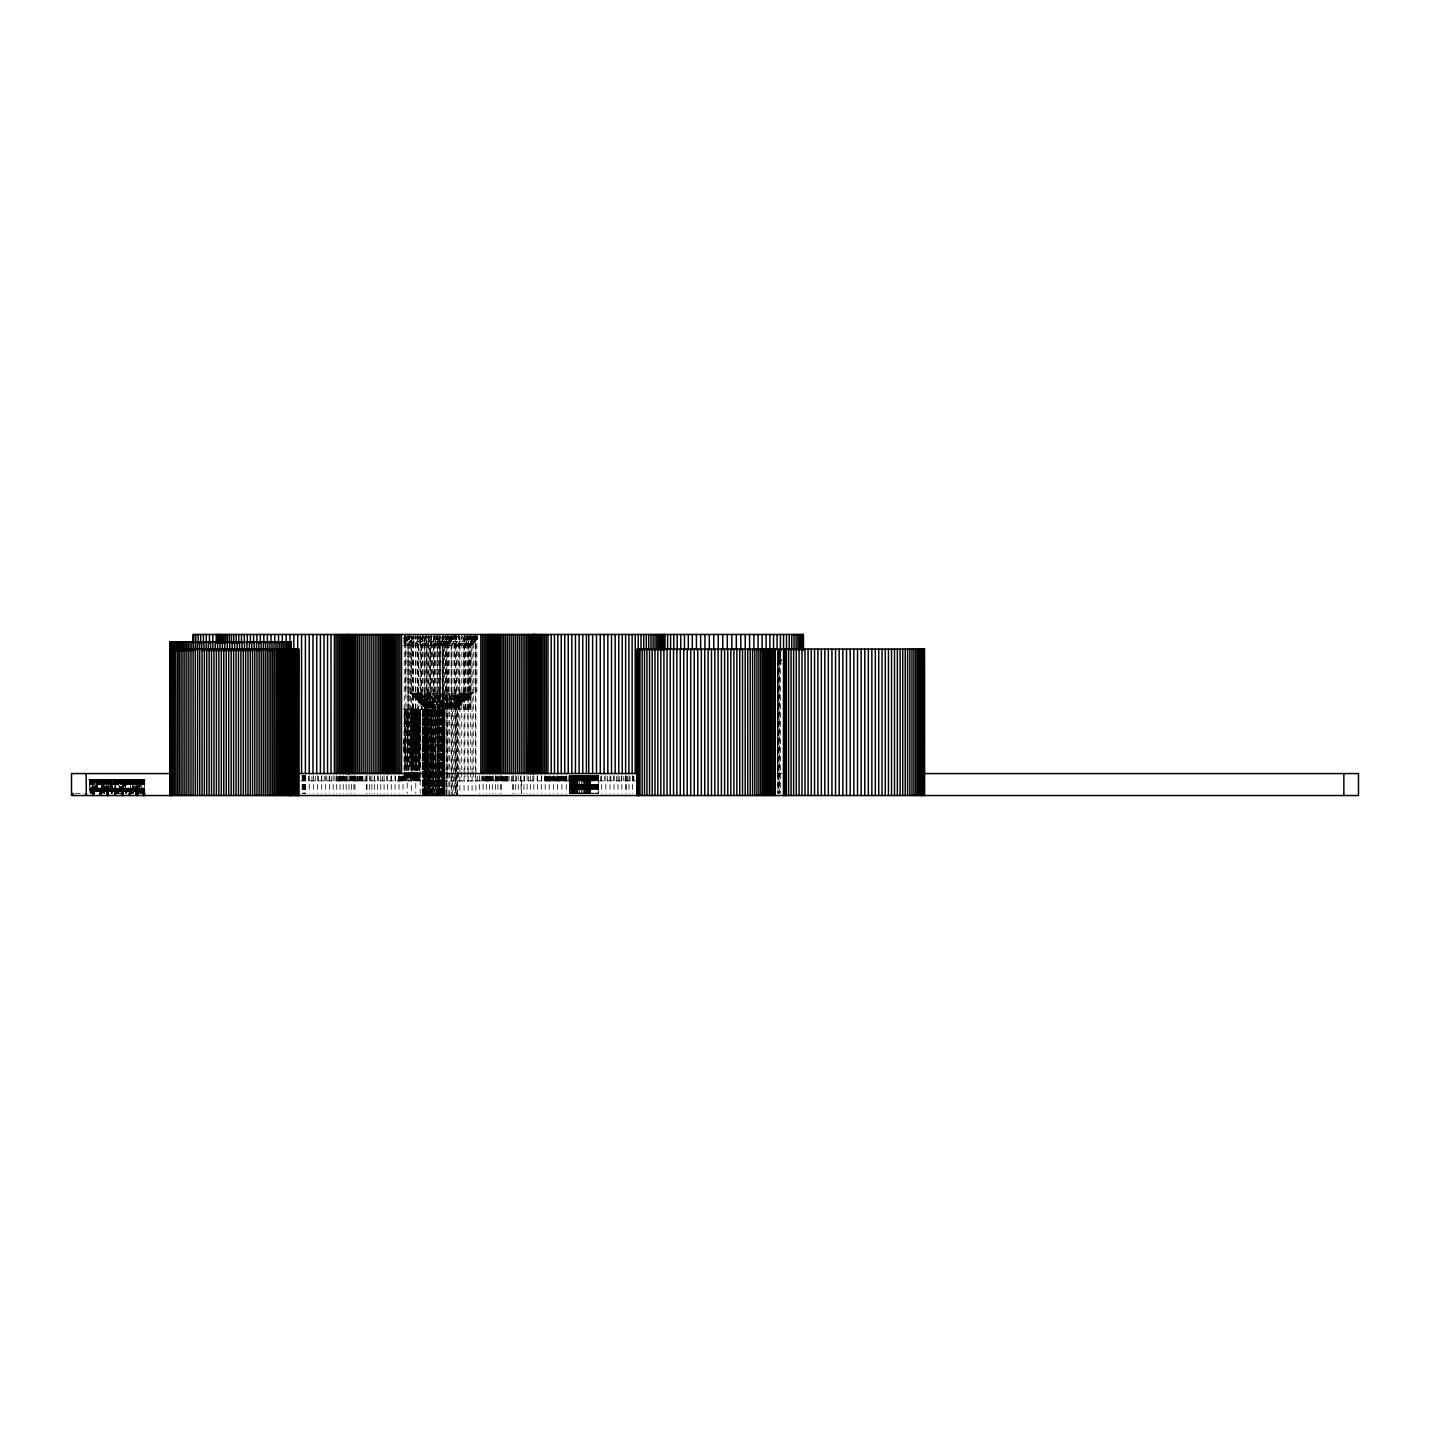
<?xml version="1.0" encoding="UTF-8"?>
<svg xmlns="http://www.w3.org/2000/svg" width="1430" height="1430" viewBox="0 0 1430 1430"><rect width="100%" height="100%" fill="white"/><g stroke="black" fill="none" stroke-linecap="round" stroke-linejoin="round"><path stroke-width="0.75" stroke-dasharray="5 3.75" d="M91.985 786.893L92.593 795.527L92.164 779.422L92.771 780.512L93.451 779.422L93.325 795.527M94.183 790.468L94.166 795.527L94.148 786.893L93.933 795.527L94.505 779.422L93.397 780.512M107.465 795.527L107.018 779.422L107.411 780.512L108.09 779.422L108.215 795.527L107.894 786.893M107.572 786.893L107.572 793.328L107.25 779.422M108.787 795.527L108.09 779.422M122.301 779.422L122.444 795.527L122.283 786.893L122.068 795.527L121.335 786.893L121.282 795.527L121.496 786.893L121.532 795.527L121.818 786.893L122.033 793.328M121.89 795.527L121.818 786.893L121.765 795.527L121.729 790.468M122.372 795.527L122.372 780.512L123.445 779.422L123.463 795.527L123.463 786.893L123.302 795.527L123.195 786.893L122.926 795.527L122.712 786.893L122.533 793.328M136.619 779.422L135.922 795.527L135.6 779.422L136.69 780.512L135.993 795.527L136.19 786.893L136.333 795.527L136.458 786.893L136.905 795.527L137.888 786.893L137.852 795.527L137.566 786.893L136.78 795.527M136.011 786.893L135.922 795.527L135.922 786.893L136.082 795.527L136.011 786.893L136.118 790.468M136.69 786.893L136.672 793.328L136.851 786.893L136.833 790.468M138.102 795.527L137.53 779.422L137.477 795.527L138.066 786.893M407.407 709.137L407.389 770.341M410.768 772.45L410.75 780.887L410.75 772.182M410.768 770.341L410.75 709.137L410.75 770.019M420.045 780.887L419.776 772.45M419.437 770.341L420.045 709.137L419.741 770.341L419.097 709.137L418.758 770.341M422.833 795.527L422.851 709.137L423.173 795.527L423.477 709.137L424.478 795.527M423.459 795.527L422.905 709.137L423.709 795.527L424.603 709.137L425.479 795.527M432.128 771.342L432.146 709.137M557.164 776.669L557.164 780.887L557.164 776.544M569.337 793.328L569.319 775.757M591.037 775.757L591.162 793.328M777.562 773.344L777.866 649.113M777.92 652.223L777.866 793.31L778.117 649.113M92.378 779.422L92.324 795.527L92.396 786.893L92.396 795.527L92.753 786.893L92.914 793.328M106.803 779.422L106.642 795.527L106.642 786.893L106.642 790.468L108.823 790.468L108.644 786.893L107.965 795.527M121.282 786.893L121.3 795.527L121.335 786.893L121.353 795.527L121.389 790.468L123.463 790.468L123.445 795.527L123.338 786.893L123.463 790.468M122.033 790.468L121.961 786.893L121.908 795.527L122.033 786.893L122.265 795.527L122.533 786.893L122.837 795.527L123.069 786.893L123.052 795.527L123.409 786.893L123.409 790.468M137.173 793.328L137.173 786.893L137.083 795.527M398.166 780.887L398.505 776.669M412.019 772.45L412.394 780.887L412.412 772.45M412.412 770.341L412.394 709.137L410.178 770.341M419.884 770.341L419.991 709.137L420.062 745.012L404.1 745.012L403.939 749.231M435.489 771.36L435.489 709.137L435.489 773.558M442.585 795.527L442.549 709.137L441.459 795.527L441.423 709.137L439.6 795.527L439.332 634.473M443.497 795.527L443.836 709.137L444.533 795.527L444.784 709.137L444.784 795.527L444.605 645.448L452.559 636.046L443.55 645.448L443.783 795.527M444.176 795.527L444.408 709.137L444.659 745.012M544.58 780.887L544.741 776.669M558.612 776.669L558.79 780.887L558.808 776.669M566.28 776.669L566.262 780.887L566.066 776.669M585.12 793.328L585.156 775.757M586.568 793.328L586.604 775.757M587.873 793.328L587.909 775.757M588.999 793.328L589.035 775.757M589.911 793.328L589.947 775.757M590.59 793.328L590.268 775.757M93.093 780.512L93.093 779.422L93.093 795.527M107.179 795.527L107.322 786.893M107.733 780.512L107.733 779.422L107.733 795.527L107.643 786.893M122.372 779.422L121.854 791.505M136.69 780.512L137.012 779.422M404.172 770.341L404.207 709.137L406.317 770.341L408.229 709.137L409.677 770.341M406.12 636.314L409.069 645.448L409.105 636.672M413.61 772.45L413.949 780.887L413.985 772.45M413.985 770.341L413.949 709.137L411.84 770.341M415.075 772.45L415.397 780.887L415.433 772.45M415.433 770.341L415.397 709.137L413.449 770.341M416.416 772.45L416.684 780.887L416.72 772.45M416.738 770.341L417.274 709.137L418.507 770.341L419.419 709.137L419.616 770.341M417.578 772.45L417.81 780.887L417.846 772.45M417.864 770.341L418.293 709.137L419.258 770.341L419.866 709.137L419.973 770.341M418.758 772.45L418.722 780.887L418.221 772.45M423.852 795.527L424.174 709.137L425.05 795.527L424.925 707.671L410.803 693.032L425.318 707.671L425.318 795.527L426.837 709.137L428.035 795.527M426.855 636.672L427.499 795.527L426.194 709.137L425.711 795.527M433.844 636.672L433.808 795.527M560.185 776.669L560.363 780.887L560.363 776.669M563.098 780.887L563.098 776.544M106.696 790.468L106.821 795.527L106.767 786.893L106.642 795.527L106.642 786.893L106.714 795.527L106.803 786.893L106.946 790.468M423.101 795.527L423.798 709.137L424.138 795.527M424.674 795.527L425.085 709.137L426.176 795.527L426.194 709.137M571.088 793.328L571.178 775.757M123.391 795.527L122.712 786.893M572.125 793.328L572.25 775.757M94.13 790.468L94.166 786.893L94.005 795.527L94.148 786.893L94.094 795.527L94.094 786.893L94.13 790.468L92.003 790.468M399.792 776.669L399.864 780.887L399.9 776.669M426.944 795.527L427.499 709.137L429.536 795.527M443.139 795.527L444.14 709.137L444.373 795.527M422.833 745.012L444.802 745.012L444.73 709.137L443.926 795.527L443.032 709.137L442.156 795.527M570.016 793.328L570.177 775.757M573.359 793.328L573.519 775.757M589.732 775.757L589.571 793.328L589.482 775.757M108.555 786.893L108.68 795.527L108.609 786.893L108.573 795.527L108.287 786.893L108.376 790.468M136.511 790.468L136.458 795.527L136.601 786.893M428.339 795.527L428.946 709.137L431.127 795.527L431.217 707.671L423.709 693.032L432.682 707.671L432.682 795.527L431.306 709.137L429.25 795.527M574.753 793.328L574.932 775.757M576.29 793.328L576.487 775.757M588.767 775.757L588.588 793.328L588.32 775.596M93.79 786.893L93.951 795.527L93.951 779.422M122.14 795.527L122.122 786.893M122.998 786.893L123.087 795.527L123.195 779.422M419.205 772.45L419.097 780.887L419.044 772.45M424.317 795.527L425.622 709.137L426.676 795.527M431.467 795.527L432.968 709.137L434.488 795.527M440.958 795.527L442.013 709.137L443.3 795.527M547.332 776.669L547.297 780.887L547.207 776.669M570.963 775.757L570.874 793.328M577.917 793.328L578.131 775.757M587.39 793.328L587.605 775.757M122.801 795.527L122.748 779.422M433.147 795.527L434.649 709.137L436.794 795.527M434.827 795.527L436.311 709.137L438.384 795.527M436.507 795.527L437.92 709.137L439.868 795.527M438.098 795.527L439.421 709.137L441.191 795.527L441.173 693.032M579.811 775.757L579.579 793.328L579.561 775.668M581.277 793.328L581.51 775.757M582.94 793.328L583.19 775.757M584.53 793.328L584.781 775.757M586.032 793.328L586.264 775.757M92.271 786.893L92.36 795.527L92.164 786.893L92.485 795.527L92.521 786.893L93.093 790.468M402.152 776.669L402.098 780.887L402.009 776.669M548.566 776.669L548.494 780.887L548.405 776.669M564.761 776.669L564.707 780.887L564.671 776.669M571.982 775.757L571.714 793.328L571.678 775.757M93.433 790.468L93.54 795.527L93.647 786.893L93.897 795.527M403.546 776.669L403.475 780.887L403.367 776.669M403.975 751.34L404.976 709.137L405.745 770.341M417.435 772.45L417.274 780.887L417.167 772.45M417.471 770.341L418.722 709.137L419.026 770.341M563.688 780.887L563.724 776.454M572.894 793.328L573.198 775.757M405.137 772.45L404.976 780.887L404.762 772.45M405.191 770.341L406.585 709.137L407.979 770.341M427.767 795.527L429.715 709.137L430.502 773.558L430.341 636.672M443.461 709.137L442.96 795.527L443.175 645.448L444.283 636.672M545.831 780.887L545.92 776.454M551.462 776.669L551.39 780.887L551.283 776.669M574.216 793.328L574.592 775.757M406.764 772.45L406.585 780.887L406.37 772.45M406.799 770.341L407.353 745.012L405.763 709.137L404.636 770.341L403.975 738.684M416.255 772.45L416.058 780.887L415.933 772.45M553.07 776.669L552.981 780.887L552.874 776.669M562.562 776.669L562.473 780.887L562.401 776.669M408.444 772.45L408.229 780.887L408.033 772.45M408.48 770.341L409.927 709.137L411.357 770.341M410.124 772.45L409.927 780.887L409.713 772.45M413.395 772.45L413.181 780.887L413.02 772.45M414.897 772.45L414.682 780.887L414.539 772.45M554.751 776.669L554.643 780.887L554.536 776.669M556.431 776.669L556.324 780.887L556.234 776.669M559.702 776.669L559.595 780.887L559.505 776.669M561.203 776.669L561.096 780.887L561.025 776.669M576.111 775.757L575.7 793.328L575.664 775.757M411.786 772.45L411.572 780.887L411.393 772.45M430.823 795.527L432.092 745.012L430.502 709.137L429.858 795.527L429.876 645.448L432.611 636.314M558.093 776.669L557.986 780.887L557.897 776.669M577.291 793.328L577.738 775.757M546.868 776.669L546.76 780.887L546.743 776.669M401.473 780.887L401.473 776.544M417.149 770.341L416.684 709.137L414.932 770.341L413.181 709.137L412.966 770.341M547.851 776.669L547.869 780.887L548.012 776.669M93.504 779.422L93.576 795.527L93.719 786.893M402.742 776.669L402.76 780.887L402.92 776.669M436.15 795.527L435.524 745.012L437.133 709.137L437.777 795.527L437.634 707.671L435.042 693.032L439.403 707.671L439.94 693.032L441.173 707.671L443.658 693.032L442.96 707.671L447.322 693.032L444.712 707.671L444.712 795.527L444.587 709.137M549.317 776.669L549.174 780.887L549.156 776.669M108.072 790.468L108.215 786.893M404.172 772.45L404.207 780.887L404.547 772.45M438.688 709.137L438.688 795.527L438.688 709.137L437.133 773.558L437.348 636.672M550.604 776.669L550.622 780.887L550.782 776.669M137.334 780.512L137.369 779.422L137.012 780.512M405.745 772.45L405.763 780.887L406.138 772.45M412.394 770.019L412.609 636.672M552.159 776.669L552.177 780.887L552.355 776.669M137.727 779.422L137.977 791.505M415.397 770.019L416.094 636.672M439.296 795.527L438.796 745.012L440.136 709.137L440.154 795.527L440.833 636.672M778.832 653.296L777.92 663.752L780.458 653.296M448.091 795.527L448.091 707.671L453.221 693.032L446.446 707.671L449.735 693.032L444.712 707.671L446.106 693.032L442.96 707.671L442.424 693.032L441.173 707.671L438.706 693.032L439.403 707.671L436.257 693.032L437.634 707.671L432.629 693.032L435.918 707.671L435.918 795.527M138.084 779.422L138.424 791.505M419.544 636.672L418.436 645.448L418.436 709.137L418.507 645.448L416.648 636.314M442.96 707.671L444.891 693.032M781.155 660.106L779.565 663.752L781.477 649.113L777.706 661.661M449.663 795.527L449.663 707.671L456.563 693.032L448.091 707.671L452.077 693.032L446.446 707.671L448.537 693.032L444.712 707.671M777.688 659.57L779.189 649.113M138.245 786.893L138.442 779.422M422.923 636.672L421.457 645.448L421.439 709.137L421.457 645.448L420.027 636.672L420.17 793.31M446.446 795.527L446.196 645.448L447.662 636.672M780.691 653.296L778.742 663.752L780.869 657.478M777.509 657.478L778.349 653.296M108.662 780.512L109.824 779.422L109.913 791.505M424.388 709.137L424.388 645.448L426.301 636.314M449.109 709.137L449.109 645.448L451.04 636.314M780.351 663.752L781.316 659.57M95.274 791.505L95.506 779.422L95.167 786.893M109.806 786.893L109.824 779.422M124.178 786.893L124.464 779.422L124.517 791.505M140.569 793.507L140.569 779.422L139.8 780.512L141.356 779.422L141.338 793.328L139.3 793.328L139.318 779.422L138.817 780.512L139.729 779.422L139.729 793.507M427.195 709.137L427.195 645.448L429.518 636.314M451.934 709.137L451.934 645.448L454.257 636.314M779.565 663.752L781.334 657.478M454.615 709.137L454.615 645.448L457.35 636.314M446.446 707.671L450.915 693.032M409.069 645.448L412.108 636.314M436.847 636.314L433.808 645.448L430.859 636.314M412.233 645.448L415.612 636.314M445.32 636.046L436.972 645.448L440.351 636.314M452.506 795.527L452.506 707.671L461.604 693.032L451.147 707.671L458.655 693.032L449.663 707.671L455.473 693.032L448.091 707.671L454.365 693.032M415.361 645.448L419.079 636.314M440.1 645.448L443.818 636.314M123.302 780.512L124.464 779.422M422.494 636.314L418.436 645.448L413.896 636.314M443.175 645.448L447.215 636.314M94.326 780.512L95.184 779.422M138.245 780.512L139.103 779.422M425.818 636.314L421.457 645.448L417.131 636.314M446.196 645.448L455.527 636.046L446.196 645.448L450.557 636.314M424.388 645.448L429.054 636.314M449.109 645.448L453.793 636.314M109.538 780.512L110.45 779.422L110.342 791.505M124.178 780.512L125.089 779.422M427.195 645.448L432.164 636.314M451.934 645.448L456.903 636.314M449.663 707.671L457.618 693.032M95.167 780.512L95.81 779.422L95.685 793.328M429.876 645.448L435.149 636.314M454.615 645.448L459.888 636.314M459.674 693.032L451.147 707.671L460.639 693.032L452.506 707.671L464.25 693.032L464.357 634.473M139.353 786.893L140.015 779.422L140.158 793.507M432.414 709.137L432.414 645.448L437.991 636.314M457.046 795.527L457.153 645.448L462.73 636.314M434.792 709.137L434.792 645.448L440.655 636.314M465.394 636.314L459.513 645.448L467.735 636.046M96.525 791.505L96.525 779.422L95.882 780.512L97.061 779.422L96.918 791.505M110.521 786.893L111.254 779.422L111.165 793.507M125.161 786.893L125.894 779.422L125.751 793.507M436.972 645.448L443.139 636.314M467.878 636.314L461.711 645.448L470.059 636.046M462.516 693.032L452.506 707.671L463.392 693.032L453.739 707.671L453.739 795.527M111.558 793.507L111.558 779.422L111.933 793.507M117.975 793.328L126.519 793.328L126.537 779.422L125.357 780.512L126.358 779.422L126.144 793.507M438.956 709.137L438.956 645.448L445.606 636.046M463.678 709.137L463.678 645.448L470.345 636.046M464.25 693.032L453.739 707.671L466.573 693.032L454.812 707.671L467.914 693.032L455.723 707.671L455.723 795.527M96.257 786.893L97.061 779.422M140.998 779.422L140.962 793.507M440.708 709.137L440.708 645.448L447.697 636.046M465.447 709.137L465.447 645.448L472.436 636.046M97.669 791.505L97.258 779.422L97.294 791.505M111.898 779.422L112.309 793.507M126.537 779.422L126.895 793.507M442.245 709.137L442.245 645.448L449.556 636.046M474.295 636.046L466.984 645.448L475.725 636.046M465.054 693.032L453.739 707.671L465.823 693.032L454.812 707.671L467.252 693.032L455.723 707.671L469.612 693.032L456.474 707.671L456.474 795.527M111.183 780.512L112.416 779.422L111.415 780.512L104.05 780.512L102.978 779.475L104.104 786.893L111.415 786.893M133.187 793.507L133.187 779.422L134.027 780.512L132.257 779.475L133.294 780.512L140.694 780.512L141.82 779.422L140.462 780.512L140.337 786.893M443.55 645.448L451.183 636.046M468.289 709.137L468.289 645.448L475.922 636.046M477.298 636.046L469.344 645.448L469.344 709.137M139.353 780.512L140.551 779.422M432.414 645.448L440.494 636.046M457.153 645.448L465.215 636.046M469.022 634.473L469.022 693.032L456.474 707.671L471.793 693.032L457.439 707.671L457.439 795.527M96.614 779.422L95.417 780.512L96.096 779.422L95.917 793.328M111.254 779.422L110.074 780.512L110.736 779.422L110.754 791.505M125.894 779.422L124.714 780.512L125.375 779.422L125.357 793.507M434.792 645.448L442.996 636.046M468.522 693.032L455.723 707.671L469.094 693.032M110.521 780.512L111.504 779.422M125.161 780.512L126.144 779.422M438.956 645.448L447.447 636.046M463.678 645.448L472.168 636.046M96.257 780.512L97.258 779.422M440.708 645.448L449.324 636.046M465.447 645.448L474.063 636.046M457.618 795.527L457.618 707.671L472.132 693.032L457.046 707.671L470.524 693.032L456.474 707.671L470.095 693.032M442.245 645.448L450.986 636.046M141.499 779.422L140.462 780.512L141.713 779.422L141.713 793.328M468.289 645.448L477.137 636.046M453.578 636.046L444.605 645.448L454.579 635.85M476.816 637.619L469.344 645.448L477.888 637.226M97.848 779.422L96.811 780.512L97.883 779.422L96.722 780.512L89.411 780.512M127.127 779.422L126.09 780.512L127.181 779.422L126.001 780.512L118.69 780.512L117.618 779.475L118.815 780.512L118.047 779.422L118.1 793.507M454.49 636.046L445.391 645.448L455.258 635.85M470.13 709.137L470.13 645.448L477.709 637.619M457.046 707.671L471.257 693.032M140.694 780.512L141.82 779.422M445.928 709.137L445.928 645.448L455.133 636.046M476.798 639.174L470.667 645.448L477.638 638.602M111.415 780.512L112.523 779.422L111.451 780.512L112.523 779.422L112.666 791.505M402.795 645.448L470.935 645.448L477.155 639.174M457.439 707.671L471.989 693.032M457.618 707.671L472.24 693.032L457.618 707.671L424.728 707.671L410.07 693.032M470.935 645.448L477.227 639.174M445.928 645.448L455.687 635.85M470.13 645.448L477.173 638.602M409.069 641.802L478.228 641.802M777.08 663.752L781.906 663.752M403.475 709.137L470.935 709.137L471.185 634.473M777.08 773.558L782.21 773.558M88.928 779.422L89.929 780.512L89.125 779.422L144.662 779.422M107.733 780.154L124.928 780.154M300.944 780.887L635.26 780.887M96.775 786.893L89.411 786.893L89.536 780.512M118.69 786.893L126.055 786.893M133.33 786.893L140.694 786.893M135.922 790.468L138.102 790.468M75.111 793.328L84.102 793.328M133.33 780.512L132.257 779.422L133.33 780.512L132.329 779.422L132.418 793.507M102.978 779.422L104.176 780.512L102.978 779.457L102.924 793.328L102.978 779.422L104.104 780.512L103.139 779.422L103.335 793.328M117.6 793.328L117.618 779.422L118.744 780.512L117.618 779.457L117.314 793.328M410.213 693.032L425.318 707.671L411.822 693.032L425.872 707.671L425.872 795.527M117.618 779.439L118.654 780.512M410.374 693.032L424.925 707.671M117.778 779.422L119.208 780.512L119.387 786.893M428.625 795.527L428.625 707.671L416.523 693.032L427.552 707.671L415.093 693.032L426.623 707.671L412.734 693.032L425.872 707.671L411.107 693.032L411.179 634.473M103.246 779.422L104.748 780.512L103.979 779.422L103.854 793.507M412.269 693.032L426.623 707.671L414.45 693.032L427.552 707.671L415.79 693.032L428.625 707.671L418.954 693.032L429.858 707.671L421.707 693.032L431.217 707.671L422.69 693.032M132.686 779.422L133.687 780.512L132.686 779.422L132.793 793.507M133.848 780.512L132.847 779.422L133.687 786.893M118.476 793.507L118.476 779.422L119.584 780.512L118.851 779.422L118.869 793.507M89.125 779.422L90.305 780.512L89.572 779.422L89.572 793.328M133.258 779.422L134.67 780.512L134.009 779.422L133.991 793.507M103.979 779.422L104.944 786.893M413.842 693.032L426.623 707.671M404.029 640.747L408.104 645.448L408.104 709.137M118.851 779.422L120.031 780.512L119.369 779.422L119.28 793.507M89.572 779.422L90.519 786.893M403.796 637.619L410.481 645.448L410.481 709.137M104.658 793.507L104.658 779.422L106.195 780.512L106.195 786.893M405.155 636.046L413.02 645.448L413.02 709.137M134.009 779.422L134.938 786.893M119.369 779.422L120.567 780.512L120.567 786.893M89.965 793.328L90.019 779.422L91.288 780.512L91.002 779.422L90.805 793.328M418.007 634.473L418.007 693.032L429.858 707.671L420.76 693.032L431.217 707.671M417.31 693.032L428.625 707.671L418.114 693.032M118.404 779.422L119.208 780.512M419.848 693.032L429.858 707.671M403.475 641.802L405.923 645.448L405.763 770.019M104.944 780.512L104.462 779.422M403.457 638.138L408.104 645.448M90.519 780.512L90.09 779.422M404.958 636.314L410.481 645.448M407.782 636.314L413.02 645.448L410.339 636.314M134.313 779.422L134.42 791.505M120.299 780.512L119.673 779.422L119.691 793.507M105.659 780.512L105.034 779.422L105.069 793.507M91.002 780.512L90.376 779.422L90.376 793.328M424.746 693.032L432.682 707.671L426.891 693.032L434.255 707.671L434.255 795.527M410.785 636.314L415.701 645.448L413.431 636.314M134.617 779.422L135.779 780.512M120.102 791.505L120.102 779.422L122.051 780.512L122.015 779.422M91.002 779.422L91.556 786.893M432.682 707.671L425.8 693.032L434.255 707.671L430.287 693.032L435.918 707.671L433.826 693.032L437.634 707.671M105.927 791.505L105.927 779.422L107.107 780.512M91.234 793.328L91.288 779.422L92.467 780.512M420.474 636.314L424.46 645.448L423.405 636.672M427.999 693.032L434.255 707.671L429.125 693.032L435.918 707.671L431.449 693.032M423.888 636.314L427.534 645.448M427.356 636.314L430.662 645.448M403.939 639.961L405.923 645.448L405.602 636.672M120.281 779.422L120.567 780.512M105.981 779.422L106.195 780.512M91.341 779.422L91.556 780.512M437.473 693.032L439.403 707.671M411.929 770.341L410.803 745.012L411.572 709.137L413.52 770.341M403.939 740.794L404.1 745.012M417.524 770.341L416.058 709.137L415.916 770.341M582.707 775.757L583.154 793.328M584.334 775.757L584.745 793.328M585.853 775.757L586.228 793.328M137.906 790.468L137.834 786.893L137.87 795.527M92.753 790.468L92.682 786.893L92.628 795.527L92.396 786.893L92.45 795.527L92.61 779.422M587.247 775.757L587.551 793.328M414.503 770.341L414.682 709.137L416.344 770.341L417.81 709.137L418.204 770.341M588.463 775.757L588.731 793.328M442.353 795.527L440.798 709.137L440.69 795.527M578.936 775.757L579.168 793.328M577.255 775.757L577.505 793.328M582.314 775.757L582.546 793.328M580.634 775.757L580.866 793.328M574.181 775.757L574.413 793.328M572.84 775.757L573.055 793.328M122.551 790.468L122.605 795.527M583.958 775.757L584.155 793.328L583.994 775.596M92.199 790.468L92.253 795.527M585.514 775.757L585.692 793.328M586.926 775.757L587.087 793.328M777.562 671.296L777.849 722.329M589.267 775.757L589.357 793.328M588.195 775.757L588.32 793.328M569.98 775.757L570.552 793.328M441.924 795.527L441.423 709.137M108.626 790.468L108.644 795.527L108.591 779.422M590.125 775.757L590.179 793.328M777.884 651.329L778.117 722.329M573.841 775.757L573.877 793.328M572.536 775.757L572.572 793.328M571.41 775.757L571.446 793.328M93.415 786.893L93.594 790.468M575.289 775.757L575.325 793.328M553.803 776.669L553.803 780.887L553.803 776.544M432.092 745.012L432.128 773.558M422.976 745.012L423.03 795.527L422.905 709.137M407.389 772.45L407.407 780.887M780.297 651.329L780.405 793.31M779.547 649.113L779.547 793.31M778.957 651.329L778.957 793.31M778.724 652.223L778.742 793.293M778.546 651.329L778.546 793.31M778.295 651.329L778.117 793.31M633.865 776.454L633.865 780.887M633.275 776.454L633.275 780.887M632.99 776.454L632.99 780.887M632.829 776.454L632.829 780.887M632.4 775.668L632.4 793.31M630.076 776.454L630.076 780.887M629.021 775.668L629.021 793.31M627.413 776.454L627.413 780.887M626.465 775.757L626.465 793.328M625.714 776.454L625.714 780.887M625.5 775.668L625.5 793.31M623.784 776.454L623.784 780.887M621.818 775.668L621.818 793.31M621.621 776.454L621.621 780.887M619.244 776.454L619.244 780.887M618.01 775.668L618.01 793.31M616.652 776.454L616.652 780.887M614.06 775.668L614.06 793.31M613.845 776.454L613.845 780.887M610.842 776.454L610.842 780.887M610.002 775.668L610.002 793.31M607.661 776.454L607.661 780.887M605.837 775.668L605.837 793.31M604.3 776.454L604.3 780.887M601.583 775.668L601.583 793.31M600.761 776.454L600.761 780.887M598.509 775.596L598.419 793.31L598.276 775.596M597.829 775.596L598.08 793.31M597.543 775.596L597.543 793.31M597.222 775.596L597.257 793.31M597.079 776.454L597.079 780.887M596.846 775.596L596.846 793.31M596.435 775.596L596.435 793.31M595.97 775.596L595.97 793.31M595.488 775.596L595.488 793.31M594.952 775.596L594.952 793.31M594.397 775.596L594.397 793.31M593.808 775.596L593.808 793.31M593.182 775.596L593.182 793.31M592.896 775.668L592.896 793.31M592.538 775.596L592.538 793.31M591.877 775.596L591.877 793.31M591.198 775.596L591.198 793.31M590.483 775.596L590.483 793.31M589.768 775.596L589.768 793.31M589.321 776.454L589.321 780.887M589.053 775.596L589.053 793.31M587.837 775.596L587.837 793.31M587.587 775.596L587.587 793.31M586.854 775.596L586.854 793.31M586.532 775.596L586.532 793.31M586.121 775.596L586.121 793.31M585.406 775.596L585.406 793.31M585.102 775.596L585.102 793.31M584.691 775.596L584.691 793.31M583.529 775.757L583.529 793.328M583.297 775.596L583.297 793.31M582.636 775.596L582.636 793.31M581.992 775.596L581.903 793.328M581.367 775.596L581.367 793.31M581.098 776.454L581.098 780.887M580.777 775.596L580.777 793.31M580.223 775.596L580.223 793.31M579.686 775.596L579.686 793.31M579.204 775.596L579.204 793.31M578.739 775.596L578.739 793.31M578.542 775.757L578.542 793.328M578.328 775.596L578.328 793.31M577.952 775.596L577.952 793.31M577.631 775.596L577.631 793.31M577.345 775.596L577.345 793.31M577.094 775.596L577.094 793.31M576.916 793.328L576.665 775.596L576.612 793.31M575.343 775.596L575.343 793.31M575.11 775.668L575.11 793.31M573.913 775.596L573.913 793.31M572.608 775.596L572.608 793.31M568.157 776.454L568.157 780.887M566.262 775.668L566.262 793.31M561.901 775.668L561.901 793.31M560.363 776.544L560.363 780.887M559.291 776.454L559.291 780.887M558.79 776.544L558.79 780.887M557.593 775.668L557.593 793.31M555.484 776.544L555.484 780.887M554.822 776.454L554.822 780.887M553.374 775.668L553.374 793.31M552.177 776.544L552.177 780.887M550.622 776.544L550.622 780.887M550.371 776.454L550.371 780.887M549.227 775.668L549.227 793.31M547.869 776.544L547.869 780.887M545.205 775.668L545.205 793.31M541.523 776.454L541.523 780.887M541.291 775.668L541.291 793.31M537.519 775.668L537.519 793.31M537.162 776.454L537.162 780.887M533.873 775.668L533.873 793.31M532.854 776.454L532.854 780.887M530.405 775.668L530.405 793.31M528.635 776.454L528.635 780.887M527.098 775.668L527.098 793.31M524.506 776.454L524.506 780.887M523.952 775.668L523.952 793.31M521.396 780.887L521.396 793.436M521.021 775.668L521.021 793.31M520.466 776.454L520.466 780.887M518.268 775.668L518.268 793.31M516.552 776.454L516.552 780.887M515.73 775.668L515.73 793.31M513.424 775.668L513.424 793.31M512.673 775.757L512.673 793.328M511.565 776.454L511.565 780.887M509.151 776.454L509.044 780.887M507.4 776.454L507.4 780.887M506.792 776.454L506.792 780.887M506.56 776.454L506.56 780.887M505.934 776.454L505.934 780.887M505.666 776.454L505.666 780.887M504.879 776.454L504.879 780.887M504.129 776.454L504.129 780.887M503.61 776.454L503.61 780.887M502.359 776.454L502.359 780.887M502.18 776.454L502.18 780.887M501.751 776.454L501.751 780.887M501.376 775.757L501.376 793.328M500.589 776.454L500.589 780.887M500.339 775.668L500.339 793.31M499.213 776.454L499.481 780.887M498.873 776.454L498.873 780.887M497.98 775.668L497.98 793.31M497.336 776.454L497.336 780.887M497.05 776.454L497.05 780.887M496.281 776.454L496.281 780.887M495.406 775.668L495.406 793.31M495.173 776.454L495.173 780.887M493.529 776.454L493.261 780.887M492.617 775.668L492.617 793.31M491.759 776.454L491.831 780.887M490.258 776.454L490.258 780.887M489.9 776.454L489.9 780.887M489.632 775.668L489.632 793.31M488.989 776.454L488.971 780.887M488.685 776.454L488.685 780.887M488.166 776.454L487.898 780.887M487.451 776.454L487.451 780.887M487.04 776.454L487.04 780.887M486.861 776.454L486.861 780.887M486.45 775.668L486.45 793.31M486.111 776.454L486.218 780.887M485.95 776.454L485.986 780.887M485.414 776.454L485.414 780.887M484.77 776.454L484.77 780.887M483.858 776.454L483.858 780.887M483.108 775.668L483.108 793.31M482.697 776.454L482.697 780.887M481.284 776.454L481.284 780.887M479.586 775.668L479.586 793.31M477.727 776.454L477.727 780.887M476.851 634.473L476.851 693.032L405.512 693.032L405.512 634.473M475.904 636.69L475.904 793.31M475.6 634.473L475.6 769.787M475.6 772.003L475.6 780.887M475.1 634.473L475.1 693.032M473.241 634.473L473.241 769.787M473.241 772.003L473.241 780.887M472.079 636.69L472.079 793.31M470.667 634.473L470.667 769.787M470.667 772.003L470.667 780.887M468.128 636.69L468.128 793.31M467.878 634.473L467.878 769.787M467.878 772.003L467.878 780.887M466.734 634.473L466.984 709.137M464.893 634.473L464.893 769.787M464.893 772.003L464.893 780.887M464.071 636.69L464.071 793.31M461.872 634.473L461.729 769.787M461.729 772.003L461.729 780.887M459.906 636.69L459.906 793.31M459.28 634.473L459.513 709.137M458.369 634.473L458.369 769.787M458.369 772.003L458.369 780.887M456.635 634.473L456.635 693.032M455.652 636.69L455.652 793.31M454.847 634.473L454.812 795.527M453.918 634.473L453.918 693.032M451.308 636.69L451.308 793.31M451.147 634.473L451.147 795.527M448.323 634.473L448.323 693.032M447.358 634.473L447.358 769.787M447.358 772.003L447.358 780.887M446.911 636.69L446.911 793.31M446.035 780.887L446.035 793.436M445.481 634.473L445.391 709.137M443.407 634.473L443.407 769.787M443.407 772.003L443.407 780.887M442.621 634.473L442.621 693.032M442.478 636.69L442.478 793.31M439.743 634.473L439.743 693.032M438.009 634.473L438.009 793.31M437.133 775.757L437.133 795.527M436.883 634.473L436.883 693.032M435.489 775.757L435.489 793.328M435.167 634.473L435.167 769.787M435.167 772.003L435.167 780.887M434.041 634.473L434.041 693.032M433.808 636.314L433.808 641.802M433.54 636.69L433.54 793.31M432.128 775.757L432.128 795.527M431.217 634.473L431.217 693.032M430.913 634.473L430.913 769.787M430.913 772.003L430.913 780.887M430.502 775.757L430.502 793.328M429.054 636.69L428.946 795.527L428.196 709.137L426.444 795.527L426.569 634.473M428.446 634.473L428.446 693.032M425.729 634.473L425.729 693.032M424.603 636.69L424.603 793.31M423.066 634.473L423.066 693.032M422.19 634.473L422.19 769.787M422.19 772.003L422.19 780.887M420.492 634.473L420.492 693.032M417.739 634.473L417.739 769.787M417.739 772.003L417.739 780.887M416.684 709.137L416.684 770.019M416.684 772.182L416.684 780.887M415.63 634.473L415.773 793.31M415.397 772.182L415.397 780.887M413.949 709.137L413.949 770.019M413.949 772.182L413.949 780.887M413.288 634.473L413.288 769.787M413.288 772.003L413.288 780.887M412.394 772.182L412.394 780.887M411.447 636.69L411.447 793.31M409.141 634.473L409.069 770.019M409.069 772.182L409.069 780.887M408.801 634.473L408.801 769.787M408.801 772.003L408.801 780.887M407.246 634.473L407.21 793.31M405.763 772.182L405.763 780.887M404.315 634.473L404.207 770.019M404.315 772.003L404.207 780.887M403.046 775.668L403.046 793.31M402.76 776.544L402.76 780.887M399.864 776.454L399.864 780.887M399.006 775.668L399.006 793.31M395.431 776.454L395.431 780.887M395.055 775.668L395.055 793.31M391.266 775.668L391.266 793.31M391.051 776.454L391.051 780.887M387.602 775.668L387.602 793.31M386.726 776.454L386.726 780.887M384.098 775.668L384.098 793.31M382.471 776.454L382.471 780.887M380.773 775.668L380.773 793.31M378.306 776.454L378.306 780.887M377.609 775.668L377.609 793.31M374.66 775.668L374.66 793.31M374.267 776.454L374.267 780.887M371.889 775.668L371.889 793.31M370.334 776.454L370.334 780.887M369.351 775.668L369.351 793.31M367.027 775.668L367.027 793.31M366.527 776.454L366.527 780.887M366.259 775.757L366.259 793.328M365.151 776.454L365.151 780.887M362.863 776.454L362.863 780.887M362.648 776.454L362.648 780.887M361.504 776.454L361.379 780.887M361.004 776.454L361.004 780.887M360.378 776.454L360.378 780.887M360.163 776.454L360.163 780.887M359.538 776.454L359.538 780.887M359.359 776.454L359.359 780.887M358.465 776.454L358.465 780.887M357.715 776.454L357.715 780.887M357.214 776.454L357.214 780.887M356.034 776.454L356.034 780.887M355.766 776.454L355.766 780.887M355.355 776.454L355.355 780.887M354.962 775.757L354.962 793.328M354.175 776.454L354.175 780.887M353.925 775.668L353.925 793.31M353.085 776.454L353.085 780.887M352.888 776.454L352.888 780.887M352.459 776.454L352.459 780.887M351.566 775.668L351.566 793.31M350.922 776.454L350.922 780.887M350.636 776.454L350.636 780.887M349.921 776.454L349.921 780.887M348.992 775.668L348.992 793.31M347.043 776.454L347.168 780.887M346.846 776.454L346.846 780.887M346.203 775.668L346.203 793.31M345.434 776.454L345.345 780.887M343.861 776.454L343.861 780.887M343.486 776.454L343.486 780.887M343.218 775.668L343.218 793.31M342.556 776.454L342.574 780.887M342.288 776.454L342.288 780.887M341.77 776.454L341.77 780.887M341.484 776.454L341.484 780.887M341.037 776.454L341.037 780.887M340.447 776.454L340.644 780.887M340.179 776.454L340.179 780.887M340.054 775.668L340.054 793.31M339.607 776.454L339.714 780.887M339.411 776.454L339.411 780.887M339.017 776.454L339.017 780.887M338.356 776.454L338.356 780.887M337.444 776.454L337.444 780.887M336.694 775.668L336.694 793.31M336.282 776.454L336.282 780.887M334.87 776.454L334.87 780.887M333.172 775.668L333.172 793.31M331.313 776.454L331.313 780.887M329.49 775.668L329.49 793.31M329.186 776.454L329.186 780.887M326.827 776.454L326.827 780.887M325.683 775.668L325.683 793.31M324.253 776.454L324.253 780.887M321.732 775.668L321.732 793.31M321.464 776.454L321.464 780.887M318.479 776.454L318.479 780.887M317.657 775.668L317.657 793.31M315.315 776.454L315.315 780.887M313.492 775.668L313.492 793.31M311.955 776.454L311.955 780.887M309.238 775.668L309.238 793.31M308.433 776.454L308.433 780.887M305.591 775.596L305.698 793.31M305.251 775.596L305.448 793.31M305.019 775.596L305.019 793.31M304.733 775.596L304.912 793.31M304.393 775.596L304.393 793.31M304.036 775.596L304.036 793.31M303.607 775.596L303.607 793.31M303.16 775.596L303.16 793.31M302.659 775.596L302.659 793.31M302.141 775.596L302.141 793.31M144.698 779.422L144.698 793.328M144.43 793.328L144.43 779.422L144.144 793.328M143.965 779.422L143.965 793.328M143.518 779.422L143.751 793.328M143.268 779.422L143.268 793.328M143 779.422L143 793.328M142.714 779.422L142.696 793.328M142.392 779.422L142.392 793.328M142.053 779.422L142.053 793.328M138.871 779.422L138.871 791.505M137.083 779.422L137.012 795.527M136.172 779.422L136.172 791.505M135.725 779.422L135.725 791.505M135.278 779.422L135.278 791.505M134.849 779.422L134.849 791.505M133.58 779.422L133.58 793.507M132.15 779.422L132.06 793.328M131.828 779.422L131.685 793.328M131.346 779.422L131.346 793.328M130.988 779.422L131.167 793.328M130.791 779.422L130.791 793.328L130.577 779.422M130.362 779.422L130.345 795.527M130.059 779.422L129.826 793.328M129.719 779.422L129.558 793.328M129.397 779.422L129.201 793.328M128.986 779.422L128.986 791.505M128.754 779.422L128.754 791.505M128.486 779.422L128.486 791.505M128.2 779.422L128.2 791.505M127.914 779.422L127.914 791.505M127.592 779.422L127.592 791.505M127.252 779.422L127.252 791.505M124.928 779.422L124.928 791.505M124.07 779.422L124.07 791.505M123.641 779.422L123.641 791.505M121.425 779.422L121.282 795.527M120.978 779.422L120.978 791.505M120.531 779.422L120.531 791.505M117.242 779.422L117.046 793.328M116.885 779.422L116.777 793.328M116.527 779.422L116.527 793.328M116.17 779.422L116.348 793.328M115.919 779.422L115.991 793.328M115.723 779.422L115.508 793.328L115.294 779.422M115.097 793.328L114.954 779.422L114.597 793.328M114.382 779.422L114.382 791.505M114.15 779.422L114.15 791.505M113.882 779.422L113.882 791.505M113.614 779.422L113.614 791.505M113.31 779.422L113.31 791.505M112.988 779.422L112.988 791.505M109.484 779.422L109.484 791.505M109.038 779.422L109.038 791.505M106.374 779.422L106.374 791.505M105.498 779.422L105.498 791.505M104.247 779.422L104.247 793.507M102.674 779.422L102.603 793.328M102.352 779.422L102.138 793.328L101.888 779.422M101.709 779.422L101.512 793.328L101.369 779.422M100.976 779.422L100.994 793.328M100.779 779.422L100.869 793.328M100.314 779.422L100.565 793.328M100.154 779.422L100.154 793.328M99.743 779.422L99.957 793.328M99.51 779.422L99.51 791.505M99.242 779.422L99.242 791.505M98.974 779.422L98.974 791.505M98.67 779.422L98.67 791.505M98.348 779.422L98.348 791.505M98.027 779.422L98.027 791.505M94.845 779.422L94.845 791.505M94.398 779.422L94.398 791.505M91.735 779.422L91.735 791.505M566.459 776.669L566.459 780.887L566.405 776.669M419.437 772.45L419.419 780.887L419.276 772.45M565.833 776.669L565.815 780.887L565.762 776.669M569.712 775.757L569.676 793.328L569.837 775.757M106.767 786.893L106.857 795.527L106.732 786.893M544.919 776.669L544.901 780.887L544.866 776.669M561.811 776.669L561.811 780.887L561.65 776.669M564.242 776.669L564.224 780.887L564.099 776.669M565.154 776.669L565.136 780.887L565.047 776.669M569.623 775.757L569.515 793.328L569.498 775.757M399.077 776.669L399.059 780.887L399.006 776.669M419.723 772.45L419.669 780.887L419.634 772.45M545.491 776.669L545.474 780.887L545.42 776.669M398.344 776.669L398.291 780.887L398.452 776.669M546.314 776.669L546.278 780.887L546.206 776.669M400.936 776.669L400.883 780.887L400.793 776.669M565.547 776.669L565.511 780.887L565.476 776.669M137.709 786.893L137.709 795.527L137.709 786.893M398.809 776.669L398.738 780.887L398.738 776.669M545.223 776.669L545.152 780.887L545.134 776.669M549.942 776.669L549.871 780.887L549.781 776.669M399.524 776.669L399.435 780.887L399.417 776.669M400.454 776.669L400.346 780.887L400.329 776.669M111.701 779.422L110.897 780.512L111.701 779.422M126.716 779.422L125.822 780.512L126.716 779.422M141.606 779.422L140.569 780.512L141.713 779.422M104.408 780.512L103.407 779.422L104.283 780.512M104.569 780.512L103.568 779.422L104.569 780.512M122.873 790.468L122.783 786.893L122.873 790.468M507.9 780.887L507.9 776.454L507.775 780.887M490.991 780.887L490.991 776.454L490.848 780.887M344.612 780.887L344.612 776.454L344.451 780.887"/><path stroke-width="1.5" d="M348.938 634.473L348.419 773.558M348.974 773.558L349.581 634.473L348.652 671.081M532.818 773.558L533.426 634.473L533.944 773.558L534.516 634.473L532.854 773.558L534.516 634.473L534.516 773.558M533.712 671.081L533.998 634.473M348.008 773.558L349.581 634.473L349.581 773.558L351.137 634.473L352.584 773.558M533.479 773.558L533.712 744.279M351.226 773.558L352.656 634.473M352.727 773.558L354.122 634.473L349.814 773.558M529.779 773.558L531.227 634.473M531.299 773.558L532.782 634.473L528.457 773.558M169.777 649.113L298.763 649.113L298.763 795.527M171.904 773.558L71.5 773.558L71.5 795.527L1358.5 795.527L1358.5 773.558L924.441 773.558M297.708 773.558L637.19 773.558M531.138 773.558L529.708 634.473L528.313 773.558L528.242 634.473M348.652 744.279L348.884 773.558M1343.86 773.558L1343.86 795.527M924.62 795.527L924.549 649.113L637.011 649.113L637.065 795.527M924.209 649.113L924.209 795.527M923.744 649.113L923.744 795.527M923.101 649.113L923.101 795.527M922.279 649.113L922.279 795.527M921.295 649.113L921.295 795.527M920.134 649.113L920.134 795.527M918.829 649.113L918.829 795.527M917.345 649.113L917.345 795.527M915.701 649.113L915.701 795.527M913.913 649.113L913.913 795.527M911.965 649.113L911.965 795.527M909.855 649.113L909.855 795.527M907.621 649.113L907.621 795.527M905.244 649.113L905.244 795.527M902.741 649.113L902.741 795.527M900.114 649.113L900.114 795.527M897.361 649.113L897.361 795.527M894.501 649.113L894.501 795.527M891.534 649.113L891.534 795.527M888.459 649.113L888.459 795.527M885.295 649.113L885.295 795.527M882.042 649.113L882.042 795.527M878.717 649.113L878.717 795.527M875.321 649.113L875.321 795.527M871.853 649.113L871.853 795.527M868.332 649.113L868.332 795.527M864.775 649.113L864.775 795.527M861.164 649.113L861.164 795.527M857.535 649.113L857.535 795.527M853.871 649.113L853.871 795.527M850.207 649.113L850.207 795.527M846.524 649.113L846.524 795.527M842.842 649.113L842.842 795.527M839.178 649.113L839.178 795.527M835.549 649.113L835.549 795.527M831.92 649.113L831.92 795.527M828.345 649.113L828.345 795.527M824.806 649.113L824.806 795.527M821.338 649.113L821.338 795.527M817.906 649.113L817.906 795.527M814.546 649.113L814.546 795.527M811.275 649.113L811.275 795.527M808.075 649.113L808.075 795.527M804.983 649.113L804.983 795.527M803.463 649.935L803.463 634.473L193.175 634.473L193.175 643.357L193.408 634.473M803.195 634.473L803.195 649.935M802.659 634.473L802.659 649.935M801.98 649.113L801.98 795.527M801.873 634.473L801.873 649.935M800.8 634.473L800.8 649.935M799.495 634.473L799.495 649.935M799.066 649.113L799.066 795.527M797.922 634.473L797.922 649.935M796.278 649.113L796.278 795.527M796.099 634.473L796.099 649.935M794.043 634.473L794.043 649.917M793.614 649.113L793.614 795.527M791.755 634.473L791.755 649.917M791.058 649.113L791.058 795.527M789.235 634.473L789.235 649.917M788.645 649.113L788.645 795.527M786.5 634.473L786.5 649.917M786.375 649.113L786.375 795.527M785.517 649.113L785.517 795.527M784.802 649.113L784.802 795.527M784.051 649.113L784.212 795.527M783.801 649.113L783.801 795.527M783.551 634.473L783.425 795.527M780.405 634.473L780.405 649.917M777.08 634.473L777.08 649.917M775.275 649.113L775.275 795.527M773.719 649.113L773.719 795.527M773.576 634.473L773.576 649.917M772.164 649.113L772.164 795.527M770.645 649.113L770.645 795.527M769.912 634.473L769.912 649.917M769.197 649.113L769.197 795.527M767.803 649.113L767.803 795.527M766.498 649.113L766.498 795.527M766.087 634.473L766.087 649.917M765.3 649.113L765.3 795.527M764.21 649.113L764.21 795.527M763.245 649.113L763.245 795.527M762.422 649.113L762.422 795.527M762.136 634.473L762.136 649.917M760.724 649.113L760.724 795.527M758.901 649.113L758.901 795.527M758.061 634.473L758.061 649.917M756.917 649.113L756.917 795.527M754.826 649.113L754.826 795.527M753.878 634.473L753.878 649.917M752.591 649.113L752.591 795.527M750.232 649.113L750.232 795.527M749.588 634.473L749.588 649.917M747.765 649.113L747.765 795.527M745.227 634.473L745.191 795.527M742.51 649.113L742.51 795.527M740.812 634.473L740.812 649.917M739.739 649.113L739.739 795.527M736.861 649.113L736.861 795.527M736.325 634.473L736.325 649.917M733.912 649.113L733.912 795.527M731.82 634.473L731.82 649.917M730.873 649.113L730.873 795.527M727.781 649.113L727.781 795.527M727.298 634.473L727.298 649.917M724.617 649.113L724.617 795.527M722.758 634.473L722.758 649.917M721.399 649.113L721.399 795.527M718.253 634.473L718.253 649.917M718.128 649.113L718.128 795.527M714.821 649.113L714.821 795.527M713.749 634.473L713.749 649.917M711.479 649.113L711.479 795.527M709.316 634.473L709.316 649.917M708.118 649.113L708.118 795.527M704.936 634.473L704.936 649.917M704.74 649.113L704.74 795.527M701.344 649.113L701.344 795.527M700.629 634.473L700.629 649.917M697.786 649.113L697.786 795.527M696.41 634.473L696.41 649.917M694.247 649.113L694.247 795.527M692.299 634.473L692.299 649.917M690.708 649.113L690.708 795.527M688.313 634.473L688.313 649.917M687.204 649.113L687.204 795.527M684.452 634.473L684.452 649.917M683.737 649.113L683.737 795.527M680.734 634.473L680.734 649.917M680.287 649.113L680.287 795.527M677.177 634.473L677.177 649.917M676.891 649.113L676.891 795.527M673.798 634.473L673.798 649.917M673.548 649.113L673.548 795.527M670.599 634.473L670.599 649.917M670.259 649.113L670.259 795.527M667.596 634.473L667.596 649.917M667.041 649.113L667.041 795.527M664.807 634.473L664.807 649.917M664.36 634.473L664.45 649.935M664.074 634.473L664.074 649.935M663.913 649.113L663.913 795.527M663.609 634.473L663.609 649.935M662.93 634.473L662.93 649.935M662.072 634.473L662.072 649.935M661.035 634.473L661.035 649.935M660.839 649.113L660.839 795.527M659.802 634.473L659.802 649.935M658.39 634.473L658.39 649.935M657.872 649.113L657.872 795.527M656.799 634.473L656.799 649.935M655.029 634.473L655.029 649.935M654.976 649.113L654.976 795.527M653.081 634.473L653.081 649.935M652.187 649.113L652.187 795.527M650.99 634.473L650.99 649.935M649.524 649.113L649.524 795.527M648.72 634.473L648.72 649.935M646.95 649.113L646.95 795.527M646.306 634.473L646.306 649.935M644.501 649.113L644.501 795.527M643.75 634.473L643.75 649.935M642.159 649.113L642.159 795.527M641.033 634.473L641.033 649.935M639.961 649.113L639.961 795.527M639.103 649.113L639.103 795.527M638.388 649.113L638.388 795.527M638.191 634.473L638.191 649.935M637.816 649.113L637.816 795.527M637.387 649.113L637.387 795.527M635.224 634.473L635.224 773.558M632.131 634.473L632.131 773.558M628.932 634.473L628.932 773.558M625.625 634.473L625.625 773.558M622.229 634.473L622.229 773.558M618.743 634.473L618.743 773.558M615.168 634.473L615.168 773.558M611.54 634.473L611.54 773.558M607.839 634.473L607.839 773.558M604.086 634.473L604.086 773.558M600.296 634.473L600.296 773.558M596.471 634.473L596.471 773.558M592.628 634.473L592.628 773.558M588.767 634.473L588.767 773.558M586.407 634.473L586.407 773.558M582.743 634.473L582.743 773.558M579.078 634.473L579.078 773.558M575.432 634.473L575.432 773.558M571.821 634.473L571.821 773.558M568.246 634.473L568.246 773.558M564.725 634.473L564.725 773.558M561.239 634.473L561.239 773.558M557.825 634.473L557.825 773.558M554.465 634.473L554.465 773.558M551.194 634.473L551.194 773.558M547.994 634.473L547.922 773.558M546.242 634.473L546.242 773.558M544.562 634.473L544.562 773.558M542.935 634.473L542.935 773.558M541.38 634.473L541.38 773.558M540.004 634.473L539.914 773.558M538.556 634.473L538.556 773.558M537.305 634.473L537.305 773.558M536.214 634.473L536.214 773.558M535.285 634.473L535.285 773.558M532.782 634.473L532.782 773.558M526.615 634.473L526.615 773.558M524.881 634.473L524.881 773.558M523.058 634.473L523.058 773.558M521.163 634.473L521.163 773.558M519.215 634.473L519.215 773.558M517.231 634.473L517.231 773.558M515.211 634.473L515.211 773.558M513.191 634.473L513.191 773.558M511.189 634.473L511.189 773.558M509.205 634.473L509.205 773.558M507.257 634.473L507.257 773.558M505.38 634.473L505.38 773.558M503.575 634.473L503.575 773.558M501.858 634.473L501.858 773.558M500.25 634.473L500.25 773.558M498.766 634.473L498.766 773.558M497.408 634.473L497.408 773.558M496.21 634.473L496.21 773.558M495.155 634.473L495.155 773.558M494.262 634.473L494.262 773.558M493.493 634.473L493.493 773.558M492.546 634.473L492.546 773.558M491.455 634.473L491.455 773.558M490.222 634.473L490.222 773.558M488.863 634.473L488.863 773.558M487.38 634.473L487.38 773.558M485.825 634.473L485.825 773.558M484.198 634.473L484.198 773.558M482.536 634.473L482.536 773.558M480.838 634.473L480.838 773.558M401.526 634.473L401.526 773.558M399.828 634.473L399.828 773.558M398.166 634.473L398.166 773.558M396.539 634.473L396.539 773.558M394.966 634.473L394.966 773.558M393.5 634.473L393.5 773.558M392.142 634.473L392.142 773.558M390.908 634.473L390.908 773.558M389.8 634.473L389.8 773.558M388.871 634.473L388.871 773.558M388.102 634.473L388.102 773.558M387.208 634.473L387.208 773.558M386.225 634.473L386.154 773.558M384.938 634.473L384.938 773.558M383.598 634.473L383.598 773.558M382.096 634.473L382.096 773.558M380.505 634.473L380.505 773.558M378.789 634.473L378.789 773.558M376.984 634.473L376.984 773.558M375.107 634.473L375.107 773.558M373.159 634.473L373.159 773.558M371.174 634.473L371.174 773.558M369.172 634.473L369.172 773.558M367.135 634.473L367.135 773.558M365.133 634.473L365.133 773.558M363.131 634.473L363.131 773.558M361.182 634.473L361.182 773.558M359.288 634.473L359.288 773.558M357.482 634.473L357.482 773.558M355.748 634.473L355.748 773.558M354.122 634.473L354.122 773.558M347.848 634.473L347.848 773.558M347.079 634.473L347.079 773.558M346.149 634.473L346.149 773.558M345.041 634.473L345.041 773.558M343.808 634.473L343.808 773.558M342.449 634.473L342.449 773.558M340.983 634.473L340.983 773.558M339.411 634.473L339.411 773.558M337.802 634.473L337.802 773.558M336.122 634.473L336.122 773.558M334.423 634.473L334.37 773.558M331.009 634.473L331.009 773.558M327.542 634.473L327.542 773.558M324.02 634.473L324.02 773.558M320.409 634.473L320.409 773.558M316.727 634.473L316.727 773.558M312.991 634.473L312.991 773.558M309.22 634.473L309.22 773.558M305.412 634.473L305.412 773.558M301.569 634.473L301.569 773.558M298.673 649.113L298.495 795.527M298.209 649.113L298.209 795.527M297.833 649.113L297.833 795.527M297.708 634.473L297.708 649.935M297.386 649.113L297.386 795.527M296.832 649.113L296.832 795.527M296.189 649.113L296.189 795.527M295.456 649.113L295.456 795.527M294.651 649.113L294.651 795.527M293.847 634.473L293.74 795.527M292.757 649.113L292.757 795.527M291.684 649.113L291.684 795.527M291.112 795.527L291.112 641.802L169.777 641.802L169.777 795.527M290.88 641.802L290.826 795.527M290.63 641.802L290.558 795.527M290.29 641.802L290.183 795.527M289.986 634.473L289.879 650.722M289.718 649.113L289.718 795.527M289.378 641.802L289.182 795.527M288.788 641.802L288.788 650.722M288.538 649.113L288.538 795.527M288.145 641.802L288.145 650.722M287.805 649.113L287.805 795.527M286.983 649.113L286.983 795.527M286.608 641.802L286.608 650.722M286.143 634.473L286.143 643.303M286.089 649.113L286.089 795.527M285.017 641.802L285.088 795.527M284.016 649.113L284.016 795.527M283.337 641.802L283.337 650.722M282.854 649.113L282.854 795.527M282.3 634.473L282.3 643.303M281.603 641.802L281.621 795.527M280.316 649.113L280.316 795.527M279.797 641.802L279.797 650.722M278.921 649.113L278.921 795.527M278.51 634.473L278.51 643.303M277.938 641.802L277.938 650.722M277.438 649.113L277.438 795.527M276.008 641.802L275.901 795.527M274.757 634.473L274.757 643.303M274.292 649.113L274.292 795.527M274.042 641.802L274.042 650.722M272.612 649.113L272.612 795.527M272.004 641.802L272.004 650.722M271.056 634.473L271.056 643.303M270.86 649.113L270.86 795.527M269.913 641.802L269.913 650.722M269.037 649.113L269.037 795.527M267.785 641.802L267.785 650.722M267.41 634.473L267.41 643.303M267.178 649.113L267.178 795.527M265.605 641.802L265.605 650.722M265.229 649.113L265.229 795.527M263.835 634.473L263.835 643.303M263.388 641.802L263.388 650.722M263.245 649.113L263.245 795.527M261.207 649.113L261.207 795.527M261.136 641.802L261.136 650.722M260.332 634.473L260.332 643.303M259.116 649.113L259.116 795.527M258.83 641.802L258.83 650.722M256.917 634.473L256.917 643.303M256.971 649.113L256.971 795.527M256.506 641.802L256.506 650.704M254.79 649.113L254.79 795.527M254.147 641.802L254.147 650.704M253.611 634.473L253.611 643.303M252.556 649.113L252.556 795.527M251.769 641.802L251.769 650.704M250.393 634.473L250.393 643.303M250.286 649.113L250.286 795.527M249.356 641.802L249.356 650.704M247.98 649.113L247.98 795.527M247.301 634.473L247.301 643.303M246.943 641.802L246.943 650.704M245.656 649.113L245.656 795.527M244.494 641.802L244.494 650.704M244.316 634.473L244.316 643.303M243.297 649.113L243.297 795.527M242.045 641.802L242.045 650.704M241.473 634.473L241.473 643.303M240.901 649.113L240.901 795.527M239.579 641.802L239.579 650.704M238.756 634.473L238.756 643.303M238.488 649.113L238.488 795.527M237.112 641.802L237.112 650.704M236.182 634.473L236.182 643.303M236.075 649.113L236.075 795.527M234.645 641.802L234.645 650.704M233.751 634.473L233.751 643.303M233.626 649.113L233.626 795.527M232.178 641.802L232.178 650.704M231.481 634.473L231.481 643.303M231.177 649.113L231.177 795.527M229.712 641.802L229.712 650.704M229.372 634.473L229.372 643.303M228.711 649.113L228.711 795.527M227.424 634.473L227.263 650.704M226.244 649.113L226.244 795.527M225.654 634.473L225.654 643.303M224.814 641.802L224.814 650.704M224.045 634.473L224.045 643.303M223.777 649.113L223.777 795.527M222.615 634.473L222.615 643.303M222.383 641.802L222.383 650.704M221.382 634.473L221.382 643.303M221.31 649.113L221.31 795.527M220.327 634.473L220.327 643.303M219.988 641.802L219.988 650.704M219.451 634.473L219.451 643.303M218.772 634.473L218.772 643.303M218.844 649.113L218.844 795.527M218.29 634.473L218.29 643.303M218.039 634.473L218.004 643.303M217.914 634.473L217.914 643.303M217.592 641.802L217.592 650.704M216.216 634.473L216.216 643.357M216.395 649.113L216.395 795.527M215.233 641.802L215.233 650.704M213.946 649.113L213.946 795.527M212.748 634.473L212.891 650.722M211.533 649.113L211.533 795.527M210.603 641.802L210.603 650.722M209.459 634.473L209.459 643.357M209.12 649.113L209.12 795.527M208.333 641.802L208.333 650.722M206.742 649.113L206.742 795.527M206.349 634.473L206.099 650.722M204.383 649.113L204.383 795.527M203.918 641.802L203.918 650.722M203.418 634.473L203.418 643.357M202.059 649.113L202.059 795.527M201.773 641.802L201.773 650.722M200.683 634.473L200.683 643.357M199.682 641.802L199.753 795.527M198.162 634.473L198.162 643.357M197.644 641.802L197.501 795.527M195.856 634.473L195.642 650.722M195.284 649.113L195.284 795.527M193.765 634.473L193.711 650.722M193.104 649.113L193.104 795.527M191.834 641.802L191.834 650.722M190.977 649.113L190.977 795.527M190.029 641.802L190.029 650.722M188.885 649.113L188.885 795.527M188.277 641.802L188.277 650.722M186.847 649.113L186.847 795.527M186.597 641.802L186.597 650.722M184.988 641.802L184.988 650.722M184.863 649.113L184.863 795.527M183.433 641.802L183.433 650.722M182.951 649.113L182.951 795.527M181.968 641.802L181.968 650.722M181.092 649.113L181.092 795.527M180.573 641.802L180.573 650.722M179.268 641.802L179.286 795.527M178.017 641.802L178.017 650.722M177.66 649.113L177.552 795.527M176.873 641.802L176.873 650.722M175.801 641.802L175.872 795.527M174.8 641.802L174.8 650.722M174.281 649.113L174.281 795.527M173.906 641.802L173.906 650.722M173.084 641.802L173.084 650.722M172.744 649.113L172.744 795.527M172.351 641.802L172.101 795.527M171.707 641.802L171.511 795.527M171.171 641.802L171.01 795.527M170.706 641.802L170.724 795.527M170.367 795.527L170.367 641.802L170.081 795.527M144.698 793.328L144.698 795.527M143.84 793.328L143.84 795.527M143.232 793.328L143.232 795.527M137.352 793.328L137.352 795.527M137.173 793.328L137.173 795.527M136.672 793.328L136.851 795.527M130.255 793.328L130.255 795.527M129.129 793.328L129.129 795.527M122.712 793.328L122.712 795.527M122.533 793.328L122.533 795.527M122.033 793.328L122.211 795.527M115.616 793.328L115.616 795.527M114.489 793.328L114.489 795.527M108.054 793.328L108.054 795.527M107.894 793.328L107.894 795.527M100.976 793.328L100.976 795.527M99.85 793.328L99.85 795.527M93.415 793.328L93.254 795.527M92.914 793.328L92.914 795.527M92.753 793.328L92.753 795.527M86.336 793.328L86.336 795.527L86.14 773.558M72.966 793.328L72.966 795.527M107.572 795.527L107.572 793.328L107.393 795.527"/></g></svg>
